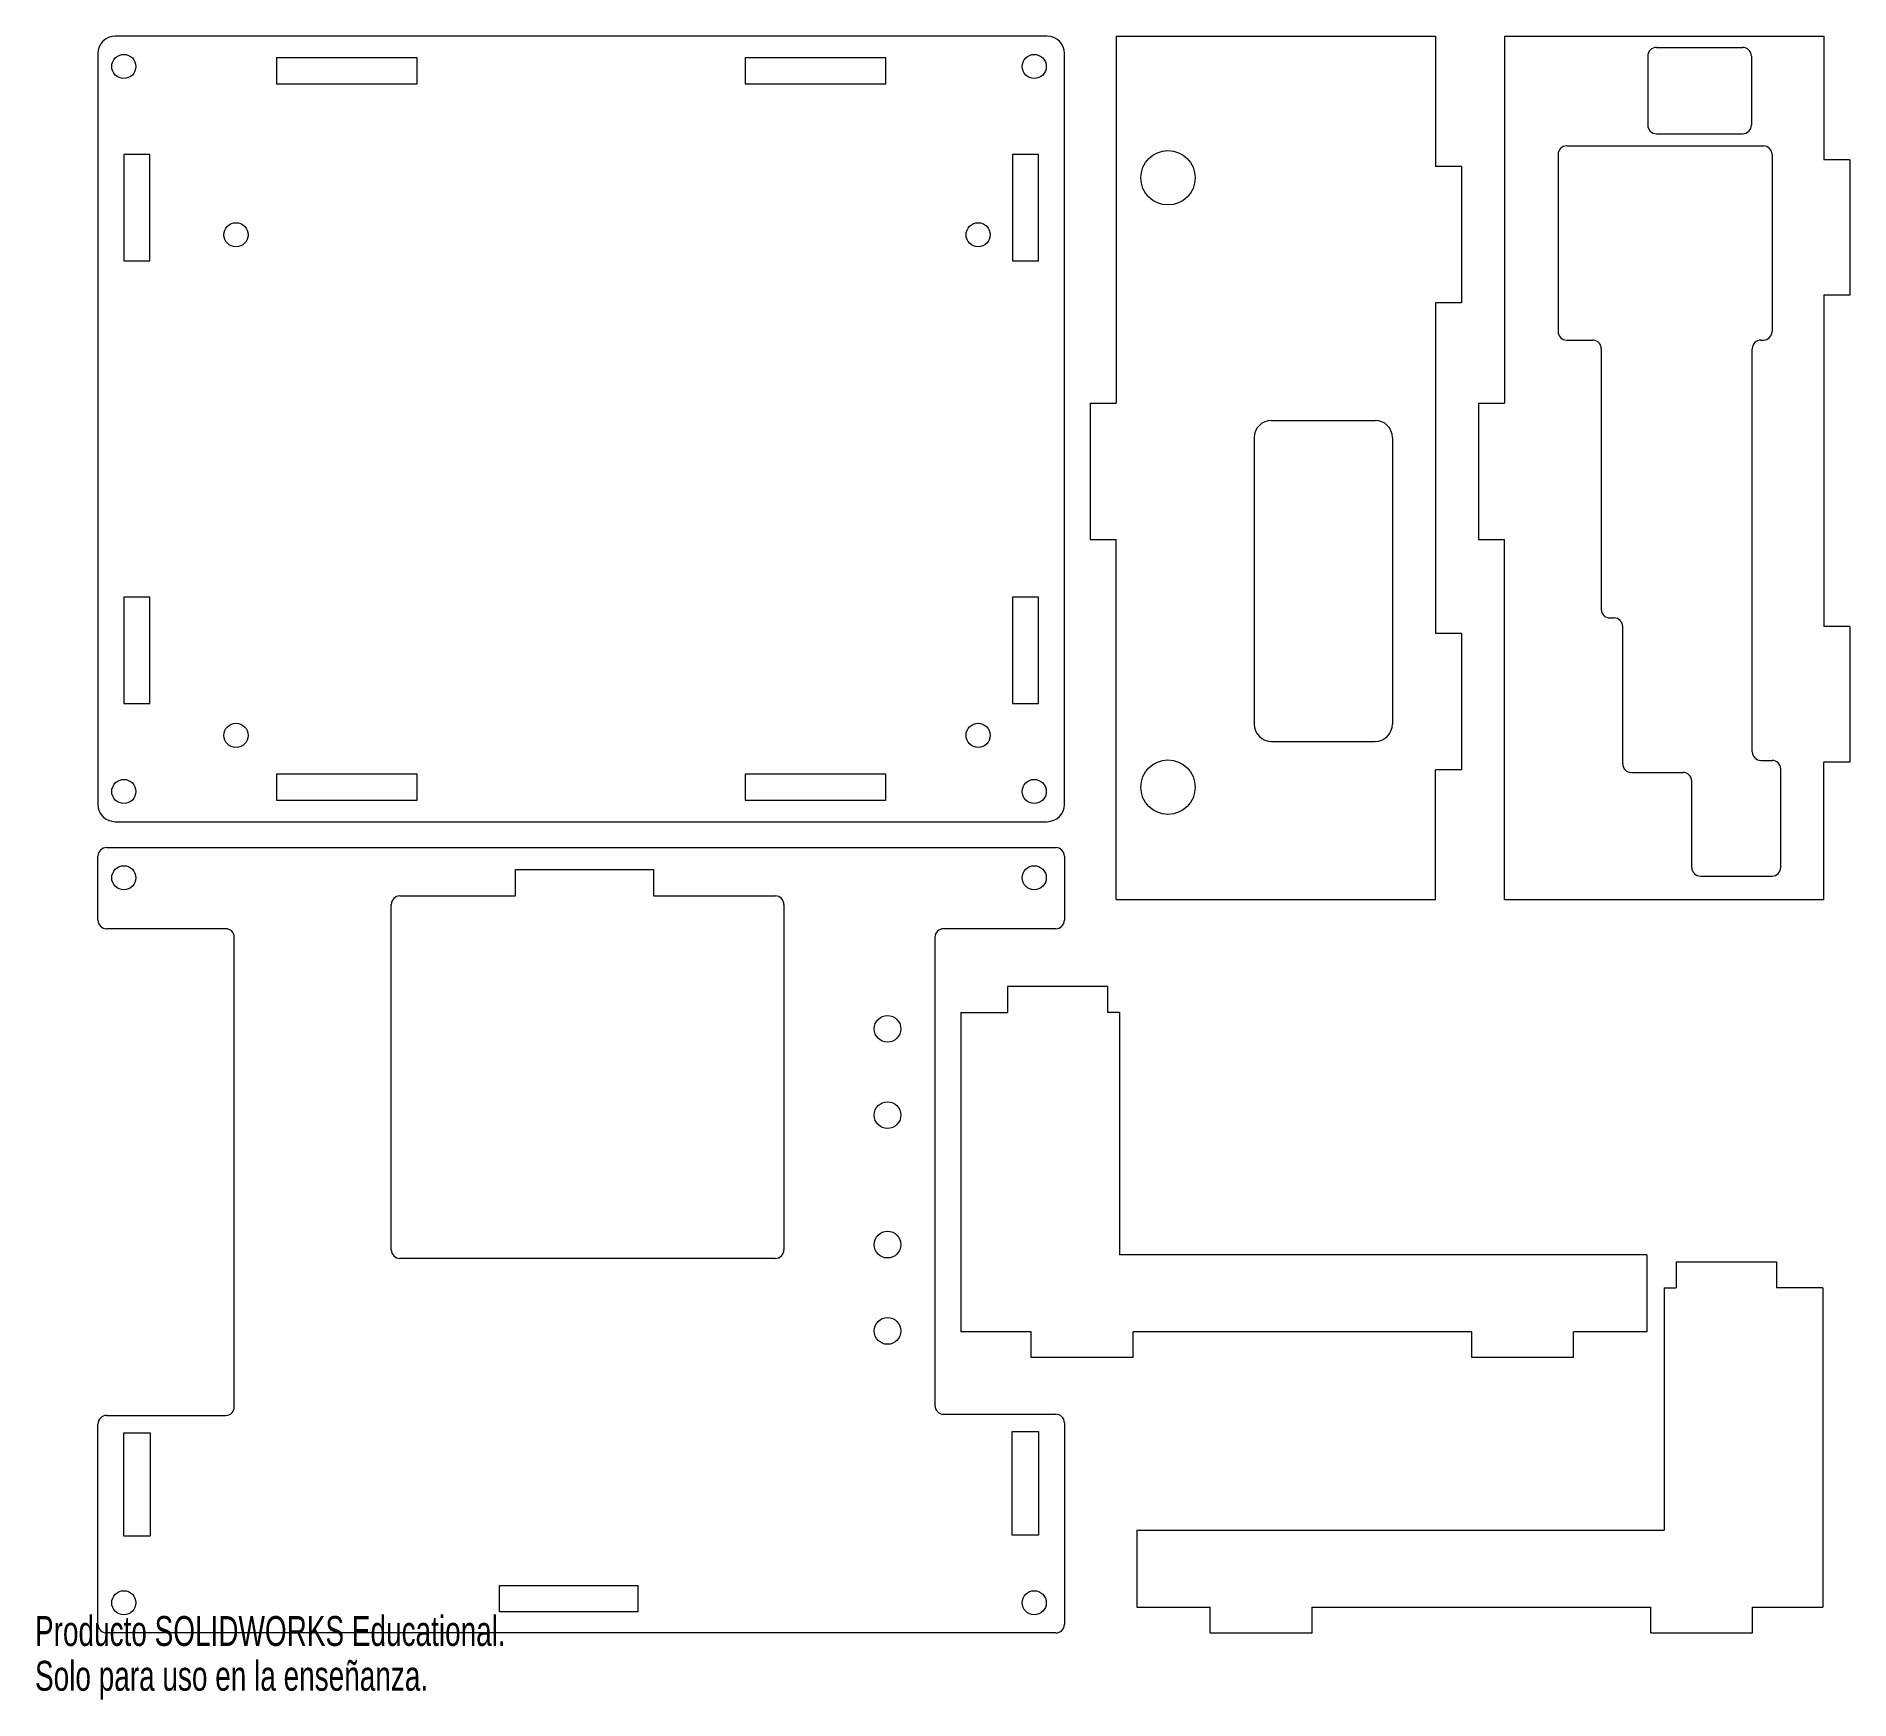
# Model space of a CAD drawing. Header units: millimetres. Extents: x 0 to 210, y 0 to 193.
import ezdxf

# ---------------------------------------------------------------- set-up
doc = ezdxf.new("R2010")
doc.units = ezdxf.units.MM
doc.styles.add('SLDTEXTSTYLE0', font='TXT', dxfattribs={"width": 0.7})

msp = doc.modelspace()

# ---------------------------------------------------------------- linework, layer by layer
at = {"color": 1, "linetype": 'Continuous', "lineweight": 18}
for p, q in [((117.29, 192.69), (9.29, 192.69)), ((125.29, 192.69), (125.29, 150.19)), ((125.29, 192.69), (162.29, 192.69)), ((162.29, 192.69), (162.29, 177.59)), ((170.29, 192.69), (170.29, 150.19)), ((170.29, 192.69), (207.29, 192.69)), ((187.89, 191.39), (197.89, 191.39)), ((207.29, 192.69), (207.29, 178.39)), ((7.29, 190.69), (7.29, 103.69)), ((27.99, 190.19), (27.99, 187.19)), ((44.29, 190.19), (27.99, 190.19)), ((44.29, 187.19), (44.29, 190.19)), ((82.29, 190.19), (82.29, 187.19)), ((98.59, 190.19), (82.29, 190.19)), ((98.59, 187.19), (98.59, 190.19)), ((119.29, 103.69), (119.29, 190.69)), ((186.89, 190.39), (186.89, 182.39)), ((198.89, 190.39), (198.89, 182.39)), ((27.99, 187.19), (44.29, 187.19)), ((82.29, 187.19), (98.59, 187.19)), ((187.89, 181.39), (197.89, 181.39)), ((10.29, 178.99), (10.29, 166.69)), ((13.29, 178.99), (10.29, 178.99)), ((13.29, 166.69), (13.29, 178.99)), ((116.29, 178.99), (113.29, 178.99)), ((113.29, 178.99), (113.29, 166.69)), ((116.29, 166.69), (116.29, 178.99)), ((176.49, 178.99), (176.49, 158.49)), ((177.49, 179.99), (200.29, 179.99)), ((201.29, 178.99), (201.29, 158.49)), ((165.29, 177.59), (162.29, 177.59)), ((165.29, 177.59), (165.29, 161.79)), ((210.29, 178.39), (207.29, 178.39)), ((210.29, 178.39), (210.29, 162.69)), ((10.29, 166.69), (13.29, 166.69)), ((113.29, 166.69), (116.29, 166.69)), ((210.29, 162.69), (207.29, 162.69)), ((207.29, 162.69), (207.29, 124.29)), ((165.29, 161.79), (162.29, 161.79)), ((162.29, 161.79), (162.29, 123.49)), ((177.49, 157.49), (180.49, 157.49)), ((181.49, 156.49), (181.49, 126.29)), ((198.99, 109.79), (198.99, 156.49)), ((199.99, 157.49), (200.29, 157.49)), ((122.29, 150.19), (122.29, 134.39)), ((122.29, 150.19), (125.29, 150.19)), ((167.29, 150.19), (167.29, 134.39)), ((167.29, 150.19), (170.29, 150.19)), ((143.29, 148.19), (155.29, 148.19)), ((141.29, 146.19), (141.29, 112.99)), ((157.29, 146.19), (157.29, 112.99)), ((122.29, 134.39), (125.29, 134.39)), ((125.29, 92.69), (125.29, 134.39)), ((167.29, 134.39), (170.29, 134.39)), ((170.29, 92.69), (170.29, 134.39)), ((13.29, 127.69), (10.29, 127.69)), ((10.29, 127.69), (10.29, 115.39)), ((13.29, 115.39), (13.29, 127.69)), ((116.29, 127.69), (113.29, 127.69)), ((113.29, 127.69), (113.29, 115.39)), ((116.29, 115.39), (116.29, 127.69)), ((182.49, 125.29), (182.99, 125.29)), ((183.99, 108.39), (183.99, 124.29)), ((210.29, 124.29), (207.29, 124.29)), ((210.29, 124.29), (210.29, 108.59)), ((165.29, 123.49), (162.29, 123.49)), ((165.29, 123.49), (165.29, 107.69)), ((10.29, 115.39), (13.29, 115.39)), ((113.29, 115.39), (116.29, 115.39)), ((143.29, 110.99), (155.29, 110.99)), ((27.99, 107.19), (27.99, 104.19)), ((44.29, 107.19), (27.99, 107.19)), ((44.29, 104.19), (44.29, 107.19)), ((82.29, 107.19), (82.29, 104.19)), ((98.59, 107.19), (82.29, 107.19)), ((98.59, 104.19), (98.59, 107.19)), ((165.29, 107.69), (162.29, 107.69)), ((162.29, 92.69), (162.29, 107.69)), ((184.99, 107.39), (190.99, 107.39)), ((199.99, 108.79), (201.29, 108.79)), ((202.29, 96.39), (202.29, 107.79)), ((210.29, 108.59), (207.29, 108.59)), ((207.29, 92.69), (207.29, 108.59)), ((191.99, 96.39), (191.99, 106.39)), ((27.99, 104.19), (44.29, 104.19)), ((82.29, 104.19), (98.59, 104.19)), ((9.29, 101.69), (117.29, 101.69)), ((7.29, 90.29), (7.29, 97.69)), ((8.29, 98.69), (118.29, 98.69)), ((119.29, 97.69), (119.29, 90.29)), ((55.69, 96.14), (71.69, 96.14)), ((55.69, 93.09), (55.69, 96.14)), ((71.69, 96.14), (71.69, 93.09)), ((192.99, 95.39), (201.29, 95.39)), ((42.29, 93.09), (55.69, 93.09)), ((71.69, 93.09), (85.79, 93.09)), ((125.29, 92.69), (162.29, 92.69)), ((170.29, 92.69), (207.29, 92.69)), ((41.29, 52.09), (41.29, 92.09)), ((86.79, 92.09), (86.79, 52.09)), ((22.09, 89.29), (8.29, 89.29)), ((23.09, 33.89), (23.09, 88.29)), ((104.29, 88.29), (104.29, 34.04)), ((118.29, 89.29), (105.29, 89.29)), ((112.69, 82.59), (112.69, 79.59)), ((124.29, 82.59), (112.69, 82.59)), ((124.29, 82.59), (124.29, 79.59)), ((107.29, 79.59), (107.29, 42.59)), ((107.29, 79.59), (112.69, 79.59)), ((125.69, 79.59), (124.29, 79.59)), ((125.69, 79.59), (125.69, 51.49)), ((85.79, 51.09), (42.29, 51.09)), ((186.79, 51.49), (125.69, 51.49)), ((186.79, 51.49), (186.79, 42.59)), ((190.19, 50.69), (201.79, 50.69)), ((190.19, 50.69), (190.19, 47.69)), ((201.79, 50.69), (201.79, 47.69)), ((188.79, 47.69), (188.79, 19.59)), ((188.79, 47.69), (190.19, 47.69)), ((207.19, 47.69), (201.79, 47.69)), ((207.19, 47.69), (207.19, 10.69)), ((115.44, 42.59), (107.29, 42.59)), ((115.44, 39.59), (115.44, 42.59)), ((166.49, 42.59), (127.24, 42.59)), ((127.24, 39.59), (127.24, 42.59)), ((166.49, 39.59), (166.49, 42.59)), ((186.79, 42.59), (178.29, 42.59)), ((178.29, 39.59), (178.29, 42.59)), ((127.24, 39.59), (115.44, 39.59)), ((178.29, 39.59), (166.49, 39.59)), ((7.29, 8.69), (7.29, 31.89)), ((8.29, 32.89), (22.09, 32.89)), ((105.29, 33.04), (118.29, 33.04)), ((119.29, 32.04), (119.29, 8.69)), ((10.29, 30.89), (13.34, 30.89)), ((10.29, 18.89), (10.29, 30.89)), ((13.34, 30.89), (13.34, 18.89)), ((113.24, 31.04), (116.29, 31.04)), ((113.24, 19.04), (113.24, 31.04)), ((116.29, 31.04), (116.29, 19.04)), ((116.29, 19.04), (113.24, 19.04)), ((127.69, 19.59), (127.69, 10.69)), ((127.69, 19.59), (188.79, 19.59)), ((13.34, 18.89), (10.29, 18.89)), ((53.84, 13.19), (69.84, 13.19)), ((53.84, 10.14), (53.84, 13.19)), ((69.84, 13.19), (69.84, 10.14)), ((127.69, 10.69), (136.19, 10.69)), ((136.19, 7.69), (136.19, 10.69)), ((147.99, 10.69), (187.24, 10.69)), ((147.99, 7.69), (147.99, 10.69)), ((187.24, 7.69), (187.24, 10.69)), ((199.04, 10.69), (207.19, 10.69)), ((199.04, 7.69), (199.04, 10.69)), ((69.84, 10.14), (53.84, 10.14)), ((118.29, 7.69), (8.29, 7.69)), ((136.19, 7.69), (147.99, 7.69)), ((187.24, 7.69), (199.04, 7.69))]:
    msp.add_line(p, q, dxfattribs=at)
for centre, radius in [((10.29, 189.19), 1.4), ((115.79, 189.19), 1.4), ((131.29, 176.29), 3.15), ((23.29, 169.69), 1.4), ((109.29, 169.69), 1.4), ((23.29, 111.69), 1.4), ((109.29, 111.69), 1.4), ((131.29, 105.69), 3.15), ((10.29, 105.19), 1.4), ((115.79, 105.19), 1.4), ((10.29, 95.19), 1.4), ((115.79, 95.19), 1.4), ((98.79, 77.69), 1.55), ((98.79, 67.69), 1.55), ((98.79, 52.69), 1.55), ((98.79, 42.69), 1.55), ((10.29, 11.19), 1.4), ((115.79, 11.19), 1.4)]:
    msp.add_circle(centre, radius, dxfattribs=at)
for centre, radius, start, end in [((9.29, 190.69), 2, 90, 180), ((117.29, 190.69), 2, 0, 90), ((187.89, 190.39), 1, 90, 180), ((197.89, 190.39), 1, 0, 90), ((187.89, 182.39), 1, 180, 270), ((197.89, 182.39), 1, 270, 0), ((177.49, 178.99), 1, 90, 180), ((200.29, 178.99), 1, 360, 90), ((177.49, 158.49), 1, 180, 270), ((200.29, 158.49), 1, 270, 0), ((180.49, 156.49), 1, 0, 90), ((199.99, 156.49), 1, 90, 180), ((143.29, 146.19), 2, 90, 180), ((155.29, 146.19), 2, 0, 90), ((182.49, 126.29), 1, 180, 270), ((182.99, 124.29), 1, 0, 90), ((143.29, 112.99), 2, 180, 270), ((155.29, 112.99), 2, 270, 0), ((199.99, 109.79), 1, 180, 270), ((184.99, 108.39), 1, 180, 270), ((190.99, 106.39), 1, 0, 90), ((201.29, 107.79), 1, 0, 90), ((9.29, 103.69), 2, 180, 270), ((117.29, 103.69), 2, 270, 0), ((8.29, 97.69), 1, 90, 180), ((118.29, 97.69), 1, 0, 90), ((192.99, 96.39), 1, 180, 270), ((201.29, 96.39), 1, 270, 0), ((42.29, 92.09), 1, 90, 180), ((85.79, 92.09), 1, 0, 90), ((8.29, 90.29), 1, 180, 270), ((22.09, 88.29), 1, 0, 90), ((105.29, 88.29), 1, 90, 180), ((118.29, 90.29), 1, 270, 0), ((42.29, 52.09), 1, 180, 270), ((85.79, 52.09), 1, 270, 0), ((22.09, 33.89), 1, 270, 0), ((105.29, 34.04), 1, 180, 270), ((8.29, 31.89), 1, 90, 180), ((118.29, 32.04), 1, 0, 90), ((8.29, 8.69), 1, 180, 270), ((118.29, 8.69), 1, 270, 0)]:
    msp.add_arc(centre, radius, start, end, dxfattribs=at)

# ---------------------------------------------------------------- texts
at = {"color": 7, "linetype": 'Continuous', "char_height": 3.46, "attachment_point": 1, "style": 'SLDTEXTSTYLE0'}
for s, insert in [('Producto SOLIDWORKS Educational.', (0, 9.65)), ('Solo para uso en la enseñanza.', (0, 4.46))]:
    msp.add_mtext(s, dxfattribs=dict(at, insert=insert))

doc.saveas('drawing.dxf')
